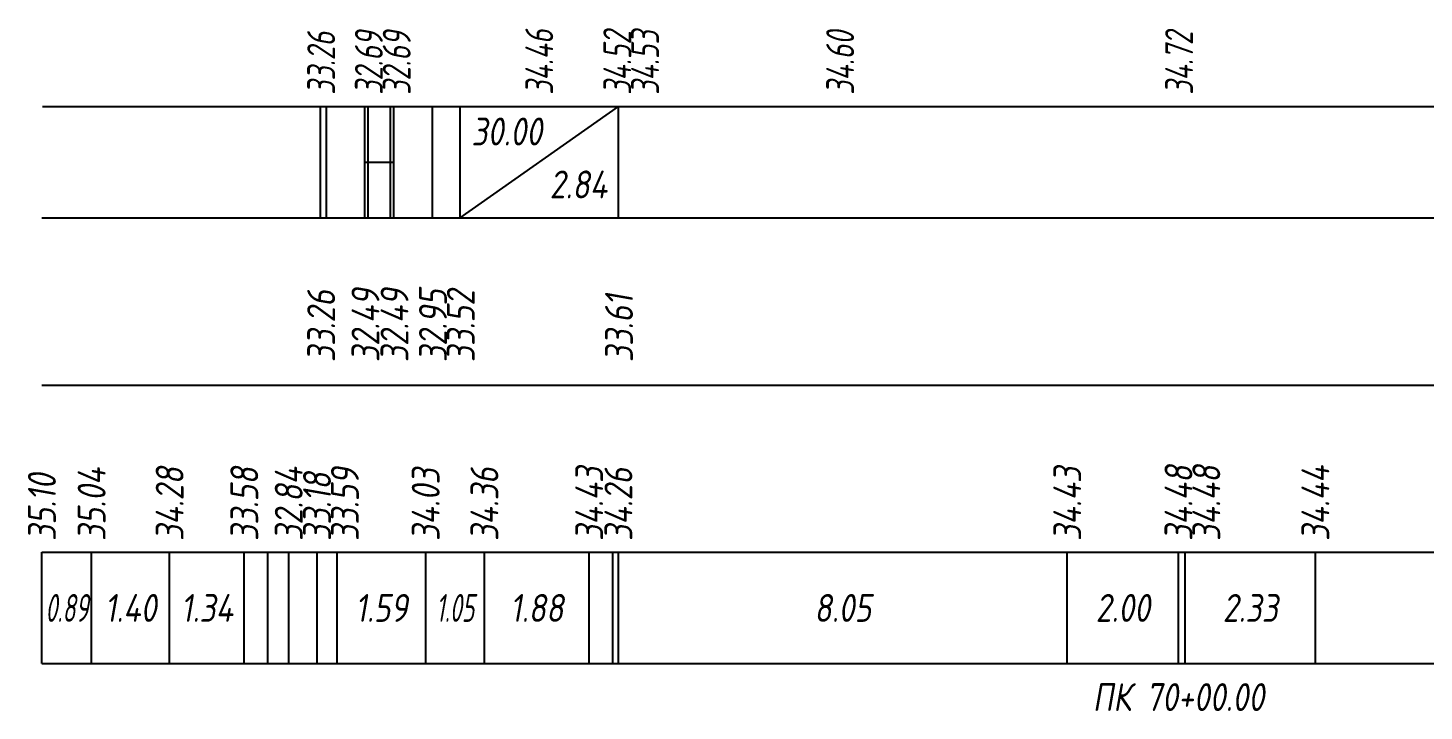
# Model space of a CAD drawing. Extents: x -717 to 1451, y -133302 to 233.
# Drawn here: x -361.9 to -236.6, y -110550 to -110488.7 of the extents above; entities that cross this region are included whole.
import ezdxf
from ezdxf.enums import TextEntityAlignment as Align

# ---------------------------------------------------------------- set-up
doc = ezdxf.new("R2010")
doc.units = 0
for name, color, linetype in [('Код_510', 7, 'Continuous'), ('Код_514', 1, 'Continuous'), ('Код_516', 1, 'Continuous'), ('Подписи поперечников', 7, 'Continuous'), ('Таблица', 7, 'Continuous')]:
    doc.layers.add(name, color=color, linetype=linetype)
doc.styles.add('М', font='romand.shx', dxfattribs={"width": 0.8, "oblique": 10, "height": 2.5})

msp = doc.modelspace()

# ---------------------------------------------------------------- linework, layer by layer
at = {"layer": 'Код_510'}
for p, q in [((-360.613, -110545.778), (-360.613, -110535.778)), ((-356.153, -110545.778), (-356.153, -110535.778)), ((-349.155, -110545.778), (-349.155, -110535.778)), ((-342.454, -110545.778), (-342.454, -110535.778)), ((-340.337, -110545.778), (-340.337, -110535.778)), ((-338.469, -110545.778), (-338.469, -110535.778)), ((-335.929, -110545.778), (-335.929, -110535.778)), ((-334.115, -110545.778), (-334.115, -110535.778)), ((-326.181, -110545.778), (-326.181, -110535.778)), ((-320.91, -110545.778), (-320.91, -110535.778)), ((-311.51, -110545.778), (-311.51, -110535.778)), ((-309.388, -110545.778), (-309.388, -110535.778)), ((-308.888, -110545.778), (-308.888, -110535.778)), ((-268.616, -110545.778), (-268.616, -110535.778)), ((-258.635, -110545.778), (-258.635, -110535.778)), ((-258.026, -110545.778), (-258.026, -110535.778)), ((-246.351, -110545.778), (-246.351, -110535.778))]:
    msp.add_line(p, q, dxfattribs=at)
at = {"layer": 'Код_516'}
for p, q in [((-335.613, -110505.778), (-335.613, -110495.778)), ((-335.085, -110505.778), (-335.085, -110495.778)), ((-335.085, -110505.778), (-335.085, -110495.778)), ((-331.638, -110505.778), (-331.638, -110495.778)), ((-331.335, -110505.778), (-331.335, -110495.778)), ((-329.335, -110505.778), (-329.335, -110495.778)), ((-329.032, -110505.778), (-329.032, -110495.778)), ((-325.585, -110505.778), (-325.585, -110495.778)), ((-325.585, -110505.778), (-325.585, -110495.778)), ((-323.089, -110505.778), (-323.089, -110495.778)), ((-323.089, -110505.778), (-308.888, -110495.778)), ((-308.888, -110505.778), (-308.888, -110495.778)), ((-331.638, -110500.778), (-331.335, -110500.778)), ((-331.335, -110500.778), (-329.335, -110500.778)), ((-329.335, -110500.778), (-329.032, -110500.778))]:
    msp.add_line(p, q, dxfattribs=at)
at = {"layer": 'Таблица'}
for p, q in [((-360.559, -110495.778), (-153.6, -110495.778)), ((-360.613, -110505.778), (-153.654, -110505.778)), ((-360.613, -110520.778), (-153.654, -110520.778)), ((-360.613, -110535.778), (-153.654, -110535.778)), ((-360.613, -110545.778), (-153.654, -110545.778))]:
    msp.add_line(p, q, dxfattribs=at)

# ---------------------------------------------------------------- texts
at = {"layer": 'Код_510', "style": 'М', "oblique": 10, "width": 0.8}
for s, p in [('35.10', (-360.613, -110534.778)), ('35.04', (-356.153, -110534.778)), ('34.28', (-349.155, -110534.778)), ('33.58', (-342.454, -110534.778)), ('32.84', (-338.469, -110534.778)), ('33.18', (-335.929, -110534.778)), ('33.59', (-333.429, -110534.778)), ('34.03', (-326.181, -110534.778)), ('34.36', (-320.91, -110534.778)), ('34.43', (-311.51, -110534.778)), ('34.26', (-308.888, -110534.778)), ('34.43', (-268.616, -110534.778)), ('34.48', (-258.635, -110534.778)), ('34.48', (-256.135, -110534.778)), ('34.44', (-246.351, -110534.778))]:
    msp.add_text(s, height=2.5, rotation=90, dxfattribs=at).set_placement(p, align=Align.MIDDLE_LEFT)
at = {"layer": 'Код_510', "style": 'М', "oblique": 10}
for s, width, p in [('0.89', 0.6, (-358.383, -110540.778)), ('1.40', 0.8, (-352.654, -110540.778)), ('1.34', 0.8, (-345.804, -110540.778)), ('1.59', 0.8, (-330.148, -110540.778)), ('1.05', 0.6, (-323.546, -110540.778)), ('1.88', 0.8, (-316.21, -110540.778)), ('8.05', 0.8, (-288.752, -110540.778)), ('2.00', 0.8, (-263.626, -110540.778)), ('2.33', 0.8, (-252.188, -110540.778))]:
    msp.add_text(s, height=2.5, dxfattribs=dict(at, width=width)).set_placement(p, align=Align.MIDDLE_CENTER)
at = {"layer": 'Код_514', "style": 'М', "oblique": 10, "width": 0.7}
for s, p in [('33.26', (-335.559, -110494.739)), ('32.69', (-331.281, -110494.739)), ('32.69', (-328.781, -110494.739)), ('34.46', (-315.992, -110494.739)), ('34.52', (-308.992, -110494.739)), ('34.53', (-306.492, -110494.739)), ('34.60', (-288.992, -110494.739)), ('34.72', (-258.581, -110494.739))]:
    msp.add_text(s, height=2.5, rotation=90, dxfattribs=at).set_placement(p, align=Align.MIDDLE_LEFT)
at = {"layer": 'Код_516', "style": 'М', "oblique": 10, "width": 0.8}
msp.add_text('30.00', height=2.5, dxfattribs=at).set_placement((-322.089, -110496.778), align=Align.TOP_LEFT)
msp.add_text('2.84', height=2.5, dxfattribs=at).set_placement((-309.888, -110504.778), align=Align.BOTTOM_RIGHT)
for s, p in [('33.26', (-335.559, -110518.728)), ('32.49', (-331.584, -110518.728)), ('32.49', (-328.978, -110518.728)), ('32.95', (-325.531, -110518.728)), ('33.52', (-323.031, -110518.728)), ('33.61', (-308.834, -110518.728))]:
    msp.add_text(s, height=2.5, rotation=90, dxfattribs=at).set_placement(p, align=Align.MIDDLE_LEFT)
at = {"layer": 'Подписи поперечников', "style": 'М', "oblique": 10, "width": 0.8}
msp.add_text('ПК 70+00.00', height=2.5, dxfattribs=at).set_placement((-258.635, -110550.778), align=Align.BOTTOM_CENTER)

doc.saveas('drawing.dxf')
